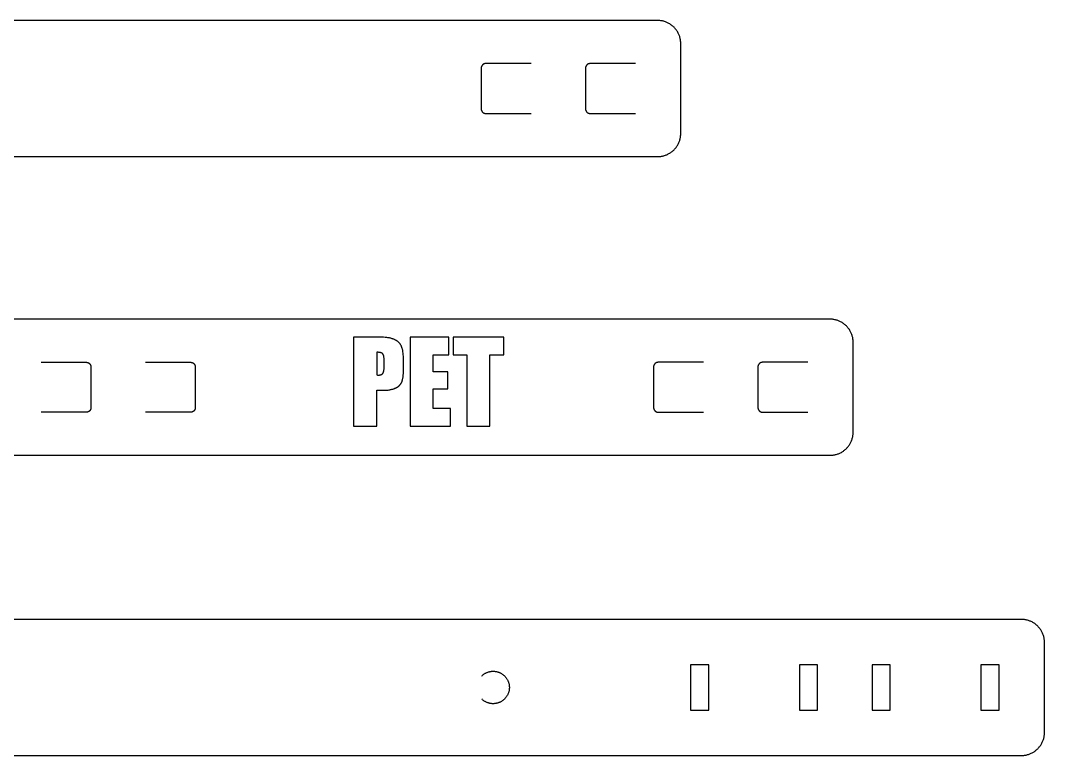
# Model space of a CAD drawing. Extents: x -184 to 286, y 9 to 417.
# Drawn here: x 65 to 286, y 258.2 to 416.8 of the extents above; entities that cross this region are included whole.
import ezdxf

# ---------------------------------------------------------------- set-up
doc = ezdxf.new("R2010")
doc.units = 0
for name, color, linetype in [('LETRAS', 7, 'CONTINUOUS'), ('LINEAS', 7, 'CONTINUOUS'), ('ORIGINAL', 7, 'CONTINUOUS')]:
    doc.layers.add(name, color=color, linetype=linetype)

msp = doc.modelspace()

# ---------------------------------------------------------------- linework, layer by layer
at = {"layer": 'LETRAS'}
for points in [[(141.88, 348.51), (136.83, 348.51)], [(136.83, 348.51), (136.83, 329.26)], [(147.62, 343.12), (147.61, 343.97), (147.59, 344.35), (147.57, 344.69), (147.54, 345.01), (147.51, 345.3), (147.49, 345.44), (147.47, 345.56), (147.45, 345.68), (147.42, 345.79), (147.4, 345.9), (147.37, 346), (147.34, 346.11), (147.3, 346.21), (147.26, 346.31), (147.22, 346.4), (147.18, 346.5), (147.14, 346.59), (147.09, 346.68), (147.04, 346.77), (146.98, 346.86), (146.93, 346.94), (146.87, 347.02), (146.81, 347.11), (146.74, 347.18), (146.67, 347.26), (146.64, 347.3), (146.6, 347.34), (146.56, 347.37), (146.53, 347.41), (146.49, 347.44), (146.45, 347.48), (146.4, 347.51), (146.36, 347.55), (146.32, 347.58), (146.27, 347.61), (146.23, 347.64), (146.18, 347.68), (146.13, 347.71), (146.08, 347.74), (145.98, 347.8), (145.88, 347.85), (145.77, 347.91), (145.65, 347.96), (145.54, 348.01), (145.41, 348.06), (145.29, 348.1), (145.16, 348.15), (145.02, 348.19), (144.88, 348.23), (144.73, 348.26), (144.57, 348.3), (144.41, 348.33), (144.24, 348.36), (144.06, 348.38), (143.88, 348.41), (143.68, 348.43), (143.28, 348.46), (142.84, 348.49), (142.37, 348.5), (141.88, 348.51)], [(149.06, 348.51), (149.06, 329.26)], [(157.4, 348.51), (149.06, 348.51)], [(157.4, 344.66), (157.4, 348.51)], [(169.26, 348.51), (158.32, 348.51)], [(158.32, 348.51), (158.32, 344.66)], [(169.26, 344.66), (169.26, 348.51)], [(141.84, 345.22), (141.84, 340.32)], [(143.43, 343.63), (143.43, 343.75), (143.43, 343.87), (143.42, 343.98), (143.41, 344.08), (143.4, 344.18), (143.39, 344.28), (143.38, 344.32), (143.37, 344.37), (143.36, 344.41), (143.36, 344.45), (143.35, 344.49), (143.33, 344.53), (143.32, 344.56), (143.31, 344.6), (143.3, 344.63), (143.29, 344.67), (143.27, 344.7), (143.26, 344.73), (143.25, 344.74), (143.24, 344.76), (143.24, 344.77), (143.23, 344.78), (143.22, 344.8), (143.21, 344.81), (143.2, 344.82), (143.2, 344.83), (143.19, 344.84), (143.18, 344.86), (143.17, 344.87), (143.16, 344.88), (143.15, 344.89), (143.14, 344.9), (143.13, 344.91), (143.12, 344.92), (143.11, 344.93), (143.1, 344.94), (143.09, 344.95), (143.08, 344.95), (143.07, 344.96), (143.06, 344.97), (143.05, 344.98), (143.04, 344.99), (143.02, 345), (143.01, 345), (143, 345.01), (142.98, 345.02), (142.97, 345.03), (142.96, 345.03), (142.93, 345.05), (142.9, 345.06), (142.87, 345.07), (142.83, 345.09), (142.8, 345.1), (142.76, 345.11), (142.73, 345.12), (142.69, 345.13), (142.65, 345.14), (142.61, 345.15), (142.57, 345.16), (142.52, 345.17), (142.48, 345.17), (142.38, 345.19), (142.29, 345.2), (142.18, 345.21), (142.07, 345.21), (141.96, 345.21), (141.84, 345.22)], [(143.43, 342.05), (143.43, 343.63)], [(147.62, 341.45), (147.62, 343.12)], [(154.06, 341.01), (154.06, 344.66)], [(154.06, 344.66), (157.4, 344.66)], [(158.32, 344.66), (161.28, 344.66)], [(161.28, 344.66), (161.28, 329.26)], [(166.29, 329.26), (166.29, 344.66)], [(166.29, 344.66), (169.26, 344.66)], [(141.84, 340.32), (142.04, 340.31), (142.21, 340.3), (142.29, 340.31), (142.37, 340.31), (142.41, 340.31), (142.45, 340.32), (142.49, 340.32), (142.53, 340.33), (142.56, 340.33), (142.6, 340.34), (142.63, 340.34), (142.67, 340.35), (142.7, 340.36), (142.73, 340.37), (142.76, 340.38), (142.79, 340.39), (142.82, 340.4), (142.85, 340.41), (142.88, 340.42), (142.91, 340.44), (142.93, 340.45), (142.96, 340.46), (142.98, 340.48), (142.99, 340.49), (143.01, 340.5), (143.02, 340.5), (143.03, 340.51), (143.04, 340.52), (143.05, 340.53), (143.06, 340.54), (143.07, 340.55), (143.08, 340.55), (143.09, 340.56), (143.1, 340.57), (143.11, 340.58), (143.12, 340.59), (143.13, 340.6), (143.14, 340.61), (143.15, 340.62), (143.16, 340.63), (143.17, 340.64), (143.17, 340.65), (143.18, 340.67), (143.19, 340.68), (143.2, 340.69), (143.21, 340.7), (143.21, 340.71), (143.22, 340.73), (143.23, 340.74), (143.24, 340.75), (143.24, 340.77), (143.26, 340.8), (143.27, 340.83), (143.28, 340.86), (143.29, 340.89), (143.31, 340.93), (143.32, 340.96), (143.33, 341), (143.34, 341.04), (143.35, 341.08), (143.36, 341.12), (143.37, 341.17), (143.38, 341.26), (143.4, 341.35), (143.41, 341.46), (143.42, 341.56), (143.42, 341.68), (143.43, 341.8), (143.43, 342.05)], [(143.18, 337.01), (143.39, 337.01), (143.58, 337.02), (143.78, 337.03), (143.96, 337.04), (144.15, 337.06), (144.33, 337.07), (144.5, 337.1), (144.67, 337.12), (144.83, 337.15), (144.99, 337.19), (145.14, 337.22), (145.29, 337.27), (145.44, 337.31), (145.58, 337.36), (145.64, 337.38), (145.71, 337.41), (145.78, 337.44), (145.84, 337.46), (145.9, 337.49), (145.97, 337.52), (146.03, 337.55), (146.08, 337.58), (146.14, 337.61), (146.2, 337.65), (146.25, 337.68), (146.31, 337.71), (146.36, 337.75), (146.41, 337.78), (146.46, 337.82), (146.51, 337.86), (146.56, 337.89), (146.61, 337.93), (146.65, 337.97), (146.7, 338.01), (146.74, 338.05), (146.78, 338.1), (146.82, 338.14), (146.86, 338.18), (146.9, 338.22), (146.94, 338.27), (146.97, 338.32), (147.01, 338.36), (147.04, 338.41), (147.07, 338.46), (147.1, 338.5), (147.13, 338.55), (147.16, 338.6), (147.19, 338.65), (147.21, 338.71), (147.24, 338.76), (147.26, 338.81), (147.28, 338.87), (147.31, 338.93), (147.33, 338.99), (147.35, 339.05), (147.37, 339.11), (147.39, 339.18), (147.4, 339.24), (147.44, 339.38), (147.47, 339.53), (147.5, 339.69), (147.52, 339.85), (147.55, 340.02), (147.56, 340.2), (147.58, 340.39), (147.59, 340.59), (147.61, 341), (147.62, 341.45)], [(157.19, 341.01), (154.06, 341.01)], [(157.19, 337.34), (157.19, 341.01)], [(141.84, 329.26), (141.84, 337.01)], [(141.84, 337.01), (143.18, 337.01)], [(154.06, 333.11), (154.06, 337.34)], [(154.06, 337.34), (157.19, 337.34)], [(157.74, 333.11), (154.06, 333.11)], [(157.74, 329.26), (157.74, 333.11)], [(136.83, 329.26), (141.84, 329.26)], [(149.06, 329.26), (157.74, 329.26)], [(161.28, 329.26), (166.29, 329.26)]]:
    msp.add_lwpolyline(points, dxfattribs=at)
at = {"layer": 'LINEAS'}
for points in [[(165.38, 407.52), (165.35, 407.52), (165.32, 407.52), (165.28, 407.52), (165.25, 407.51), (165.21, 407.51), (165.18, 407.5), (165.15, 407.49), (165.12, 407.48), (165.08, 407.47), (165.05, 407.46), (165.02, 407.45), (164.99, 407.44), (164.96, 407.42), (164.92, 407.41), (164.89, 407.39), (164.87, 407.37), (164.84, 407.36), (164.81, 407.34), (164.78, 407.32), (164.75, 407.3), (164.73, 407.27), (164.7, 407.25), (164.68, 407.23), (164.65, 407.2), (164.63, 407.18), (164.61, 407.15), (164.59, 407.12), (164.57, 407.1), (164.55, 407.07), (164.53, 407.04), (164.51, 407.01), (164.5, 406.98), (164.48, 406.95), (164.47, 406.92), (164.45, 406.89), (164.44, 406.86), (164.43, 406.82), (164.42, 406.79), (164.41, 406.76), (164.41, 406.72), (164.4, 406.69), (164.39, 406.66), (164.39, 406.62), (164.39, 406.59), (164.39, 406.55), (164.38, 406.52)], [(175.16, 407.52), (165.38, 407.52)], [(187.91, 407.52), (187.87, 407.52), (187.84, 407.52), (187.8, 407.52), (187.77, 407.51), (187.74, 407.51), (187.7, 407.5), (187.67, 407.49), (187.64, 407.48), (187.6, 407.47), (187.57, 407.46), (187.54, 407.45), (187.51, 407.44), (187.48, 407.42), (187.45, 407.41), (187.42, 407.39), (187.39, 407.37), (187.36, 407.36), (187.33, 407.34), (187.3, 407.32), (187.28, 407.3), (187.25, 407.27), (187.22, 407.25), (187.2, 407.23), (187.18, 407.2), (187.15, 407.18), (187.13, 407.15), (187.11, 407.12), (187.09, 407.1), (187.07, 407.07), (187.05, 407.04), (187.03, 407.01), (187.02, 406.98), (187, 406.95), (186.99, 406.92), (186.98, 406.89), (186.96, 406.86), (186.95, 406.82), (186.94, 406.79), (186.93, 406.76), (186.93, 406.72), (186.92, 406.69), (186.92, 406.66), (186.91, 406.62), (186.91, 406.59), (186.91, 406.55), (186.91, 406.52)], [(197.68, 407.52), (187.91, 407.52)], [(164.38, 406.52), (164.38, 397.75)], [(186.91, 406.52), (186.91, 397.75)], [(164.38, 397.75), (164.39, 397.72), (164.39, 397.68), (164.39, 397.65), (164.39, 397.61), (164.4, 397.58), (164.41, 397.55), (164.41, 397.51), (164.42, 397.48), (164.43, 397.45), (164.44, 397.42), (164.45, 397.38), (164.47, 397.35), (164.48, 397.32), (164.5, 397.29), (164.51, 397.26), (164.53, 397.23), (164.55, 397.2), (164.57, 397.17), (164.59, 397.15), (164.61, 397.12), (164.63, 397.09), (164.65, 397.07), (164.68, 397.04), (164.7, 397.02), (164.73, 397), (164.75, 396.97), (164.78, 396.95), (164.81, 396.93), (164.84, 396.91), (164.87, 396.9), (164.89, 396.88), (164.92, 396.86), (164.96, 396.85), (164.99, 396.83), (165.02, 396.82), (165.05, 396.81), (165.08, 396.8), (165.12, 396.79), (165.15, 396.78), (165.18, 396.77), (165.21, 396.76), (165.25, 396.76), (165.28, 396.76), (165.32, 396.75), (165.35, 396.75), (165.38, 396.75)], [(165.38, 396.75), (175.16, 396.75)], [(186.91, 397.75), (186.91, 397.72), (186.91, 397.68), (186.91, 397.65), (186.92, 397.61), (186.92, 397.58), (186.93, 397.55), (186.93, 397.51), (186.94, 397.48), (186.95, 397.45), (186.96, 397.42), (186.98, 397.38), (186.99, 397.35), (187, 397.32), (187.02, 397.29), (187.03, 397.26), (187.05, 397.23), (187.07, 397.2), (187.09, 397.17), (187.11, 397.15), (187.13, 397.12), (187.15, 397.09), (187.18, 397.07), (187.2, 397.04), (187.22, 397.02), (187.25, 397), (187.28, 396.97), (187.3, 396.95), (187.33, 396.93), (187.36, 396.91), (187.39, 396.9), (187.42, 396.88), (187.45, 396.86), (187.48, 396.85), (187.51, 396.83), (187.54, 396.82), (187.57, 396.81), (187.6, 396.8), (187.64, 396.79), (187.67, 396.78), (187.7, 396.77), (187.74, 396.76), (187.77, 396.76), (187.8, 396.76), (187.84, 396.75), (187.87, 396.75), (187.91, 396.75)], [(187.91, 396.75), (197.68, 396.75)], [(69.4, 343.05), (79.17, 343.05)], [(79.17, 343.05), (79.21, 343.05), (79.24, 343.05), (79.28, 343.05), (79.31, 343.04), (79.34, 343.04), (79.38, 343.03), (79.41, 343.02), (79.44, 343.01), (79.48, 343), (79.51, 342.99), (79.54, 342.98), (79.57, 342.97), (79.6, 342.95), (79.63, 342.94), (79.66, 342.92), (79.69, 342.91), (79.72, 342.89), (79.75, 342.87), (79.78, 342.85), (79.8, 342.83), (79.83, 342.8), (79.86, 342.78), (79.88, 342.76), (79.9, 342.73), (79.93, 342.71), (79.95, 342.68), (79.97, 342.66), (79.99, 342.63), (80.01, 342.6), (80.03, 342.57), (80.04, 342.54), (80.06, 342.51), (80.08, 342.48), (80.09, 342.45), (80.1, 342.42), (80.12, 342.39), (80.13, 342.35), (80.14, 342.32), (80.14, 342.29), (80.15, 342.25), (80.16, 342.22), (80.16, 342.19), (80.17, 342.15), (80.17, 342.12), (80.17, 342.08), (80.17, 342.05)], [(91.92, 343.05), (101.69, 343.05)], [(101.69, 343.05), (101.73, 343.05), (101.76, 343.05), (101.8, 343.05), (101.83, 343.04), (101.86, 343.04), (101.9, 343.03), (101.93, 343.02), (101.96, 343.01), (102, 343), (102.03, 342.99), (102.06, 342.98), (102.09, 342.97), (102.12, 342.95), (102.15, 342.94), (102.18, 342.92), (102.21, 342.91), (102.24, 342.89), (102.27, 342.87), (102.3, 342.85), (102.33, 342.83), (102.35, 342.8), (102.38, 342.78), (102.4, 342.76), (102.43, 342.73), (102.45, 342.71), (102.47, 342.68), (102.49, 342.66), (102.51, 342.63), (102.53, 342.6), (102.55, 342.57), (102.57, 342.54), (102.58, 342.51), (102.6, 342.48), (102.61, 342.45), (102.62, 342.42), (102.64, 342.39), (102.65, 342.35), (102.66, 342.32), (102.67, 342.29), (102.67, 342.25), (102.68, 342.22), (102.69, 342.19), (102.69, 342.15), (102.69, 342.12), (102.69, 342.08), (102.69, 342.05)], [(202.59, 343.05), (202.56, 343.05), (202.52, 343.05), (202.49, 343.05), (202.46, 343.04), (202.42, 343.04), (202.39, 343.03), (202.36, 343.02), (202.32, 343.02), (202.29, 343.01), (202.26, 342.99), (202.23, 342.98), (202.19, 342.97), (202.16, 342.96), (202.13, 342.94), (202.1, 342.92), (202.07, 342.91), (202.04, 342.89), (202.02, 342.87), (201.99, 342.85), (201.96, 342.83), (201.94, 342.81), (201.91, 342.78), (201.89, 342.76), (201.86, 342.74), (201.84, 342.71), (201.82, 342.68), (201.8, 342.66), (201.78, 342.63), (201.76, 342.6), (201.74, 342.57), (201.72, 342.54), (201.7, 342.51), (201.69, 342.48), (201.68, 342.45), (201.66, 342.42), (201.65, 342.39), (201.64, 342.36), (201.63, 342.32), (201.62, 342.29), (201.61, 342.26), (201.61, 342.22), (201.6, 342.19), (201.6, 342.15), (201.59, 342.12), (201.59, 342.09), (201.59, 342.05)], [(212.36, 343.05), (202.59, 343.05)], [(225.11, 343.05), (225.08, 343.05), (225.05, 343.05), (225.01, 343.05), (224.98, 343.04), (224.94, 343.04), (224.91, 343.03), (224.88, 343.02), (224.84, 343.02), (224.81, 343.01), (224.78, 342.99), (224.75, 342.98), (224.72, 342.97), (224.68, 342.96), (224.65, 342.94), (224.62, 342.92), (224.59, 342.91), (224.57, 342.89), (224.54, 342.87), (224.51, 342.85), (224.48, 342.83), (224.46, 342.81), (224.43, 342.78), (224.41, 342.76), (224.38, 342.74), (224.36, 342.71), (224.34, 342.68), (224.32, 342.66), (224.3, 342.63), (224.28, 342.6), (224.26, 342.57), (224.24, 342.54), (224.23, 342.51), (224.21, 342.48), (224.2, 342.45), (224.18, 342.42), (224.17, 342.39), (224.16, 342.36), (224.15, 342.32), (224.14, 342.29), (224.13, 342.26), (224.13, 342.22), (224.12, 342.19), (224.12, 342.15), (224.12, 342.12), (224.11, 342.09), (224.11, 342.05)], [(234.88, 343.05), (225.11, 343.05)], [(80.17, 342.05), (80.17, 333.28)], [(102.69, 342.05), (102.69, 333.28)], [(201.59, 342.05), (201.59, 333.28)], [(224.11, 342.05), (224.11, 333.28)], [(79.17, 332.28), (69.4, 332.28)], [(80.17, 333.28), (80.17, 333.25), (80.17, 333.21), (80.17, 333.18), (80.16, 333.14), (80.16, 333.11), (80.15, 333.08), (80.14, 333.04), (80.14, 333.01), (80.13, 332.98), (80.12, 332.95), (80.1, 332.91), (80.09, 332.88), (80.08, 332.85), (80.06, 332.82), (80.04, 332.79), (80.03, 332.76), (80.01, 332.73), (79.99, 332.7), (79.97, 332.68), (79.95, 332.65), (79.93, 332.62), (79.9, 332.6), (79.88, 332.57), (79.86, 332.55), (79.83, 332.53), (79.8, 332.5), (79.78, 332.48), (79.75, 332.46), (79.72, 332.44), (79.69, 332.43), (79.66, 332.41), (79.63, 332.39), (79.6, 332.38), (79.57, 332.36), (79.54, 332.35), (79.51, 332.34), (79.48, 332.33), (79.44, 332.32), (79.41, 332.31), (79.38, 332.3), (79.34, 332.3), (79.31, 332.29), (79.28, 332.29), (79.24, 332.28), (79.21, 332.28), (79.17, 332.28)], [(101.69, 332.28), (91.92, 332.28)], [(102.69, 333.28), (102.69, 333.25), (102.69, 333.21), (102.69, 333.18), (102.69, 333.14), (102.68, 333.11), (102.67, 333.08), (102.67, 333.04), (102.66, 333.01), (102.65, 332.98), (102.64, 332.95), (102.62, 332.91), (102.61, 332.88), (102.6, 332.85), (102.58, 332.82), (102.57, 332.79), (102.55, 332.76), (102.53, 332.73), (102.51, 332.7), (102.49, 332.68), (102.47, 332.65), (102.45, 332.62), (102.43, 332.6), (102.4, 332.57), (102.38, 332.55), (102.35, 332.53), (102.33, 332.5), (102.3, 332.48), (102.27, 332.46), (102.24, 332.44), (102.21, 332.43), (102.18, 332.41), (102.15, 332.39), (102.12, 332.38), (102.09, 332.36), (102.06, 332.35), (102.03, 332.34), (102, 332.33), (101.96, 332.32), (101.93, 332.31), (101.9, 332.3), (101.86, 332.3), (101.83, 332.29), (101.8, 332.29), (101.76, 332.28), (101.73, 332.28), (101.69, 332.28)], [(201.59, 333.28), (201.59, 333.25), (201.59, 333.21), (201.6, 333.18), (201.6, 333.15), (201.61, 333.11), (201.61, 333.08), (201.62, 333.05), (201.63, 333.01), (201.64, 332.98), (201.65, 332.95), (201.66, 332.92), (201.68, 332.88), (201.69, 332.85), (201.7, 332.82), (201.72, 332.79), (201.74, 332.76), (201.76, 332.73), (201.78, 332.71), (201.8, 332.68), (201.82, 332.65), (201.84, 332.63), (201.86, 332.6), (201.89, 332.58), (201.91, 332.55), (201.94, 332.53), (201.96, 332.51), (201.99, 332.49), (202.02, 332.47), (202.04, 332.45), (202.07, 332.43), (202.1, 332.41), (202.13, 332.39), (202.16, 332.38), (202.19, 332.37), (202.23, 332.35), (202.26, 332.34), (202.29, 332.33), (202.32, 332.32), (202.36, 332.31), (202.39, 332.3), (202.42, 332.3), (202.46, 332.29), (202.49, 332.29), (202.52, 332.28), (202.56, 332.28), (202.59, 332.28)], [(202.59, 332.28), (212.36, 332.28)], [(224.11, 333.28), (224.11, 333.25), (224.12, 333.21), (224.12, 333.18), (224.12, 333.15), (224.13, 333.11), (224.13, 333.08), (224.14, 333.05), (224.15, 333.01), (224.16, 332.98), (224.17, 332.95), (224.18, 332.92), (224.2, 332.88), (224.21, 332.85), (224.23, 332.82), (224.24, 332.79), (224.26, 332.76), (224.28, 332.73), (224.3, 332.71), (224.32, 332.68), (224.34, 332.65), (224.36, 332.63), (224.38, 332.6), (224.41, 332.58), (224.43, 332.55), (224.46, 332.53), (224.48, 332.51), (224.51, 332.49), (224.54, 332.47), (224.57, 332.45), (224.59, 332.43), (224.62, 332.41), (224.65, 332.39), (224.68, 332.38), (224.72, 332.37), (224.75, 332.35), (224.78, 332.34), (224.81, 332.33), (224.84, 332.32), (224.88, 332.31), (224.91, 332.3), (224.94, 332.3), (224.98, 332.29), (225.01, 332.29), (225.05, 332.28), (225.08, 332.28), (225.11, 332.28)], [(225.11, 332.28), (234.88, 332.28)], [(280.97, 287.57), (-179.03, 287.57)], [(285.97, 282.57), (285.97, 282.74), (285.96, 282.91), (285.95, 283.08), (285.92, 283.25), (285.9, 283.42), (285.87, 283.58), (285.83, 283.75), (285.79, 283.91), (285.74, 284.08), (285.68, 284.24), (285.62, 284.4), (285.56, 284.56), (285.49, 284.71), (285.41, 284.87), (285.33, 285.02), (285.24, 285.16), (285.15, 285.31), (285.06, 285.45), (284.96, 285.59), (284.85, 285.72), (284.74, 285.85), (284.63, 285.98), (284.51, 286.1), (284.38, 286.22), (284.26, 286.33), (284.13, 286.44), (283.99, 286.55), (283.85, 286.65), (283.71, 286.75), (283.57, 286.84), (283.42, 286.92), (283.27, 287.01), (283.12, 287.08), (282.96, 287.15), (282.81, 287.22), (282.65, 287.28), (282.48, 287.33), (282.32, 287.38), (282.16, 287.42), (281.99, 287.46), (281.82, 287.49), (281.65, 287.52), (281.48, 287.54), (281.31, 287.55), (281.14, 287.56), (280.97, 287.57)], [(285.97, 263.19), (285.97, 282.57)], [(280.97, 258.19), (281.14, 258.19), (281.31, 258.2), (281.48, 258.22), (281.65, 258.24), (281.82, 258.26), (281.99, 258.29), (282.16, 258.33), (282.32, 258.38), (282.48, 258.42), (282.65, 258.48), (282.81, 258.54), (282.96, 258.6), (283.12, 258.67), (283.27, 258.75), (283.42, 258.83), (283.57, 258.92), (283.71, 259.01), (283.85, 259.11), (283.99, 259.21), (284.13, 259.31), (284.26, 259.42), (284.38, 259.54), (284.51, 259.65), (284.63, 259.78), (284.74, 259.9), (284.85, 260.03), (284.96, 260.17), (285.06, 260.31), (285.15, 260.45), (285.24, 260.59), (285.33, 260.74), (285.41, 260.89), (285.49, 261.04), (285.56, 261.2), (285.62, 261.36), (285.68, 261.52), (285.74, 261.68), (285.79, 261.84), (285.83, 262.01), (285.87, 262.17), (285.9, 262.34), (285.92, 262.51), (285.95, 262.68), (285.96, 262.85), (285.97, 263.02), (285.97, 263.19)], [(-179.03, 258.19), (280.97, 258.19)]]:
    msp.add_lwpolyline(points, dxfattribs=at)
for points in [[(209.59, 267.98), (213.51, 267.98), (213.51, 277.77), (209.59, 277.77)], [(233.1, 267.98), (237.01, 267.98), (237.01, 277.77), (233.1, 277.77)], [(248.76, 267.98), (252.68, 267.98), (252.68, 277.77), (248.76, 277.77)], [(272.26, 267.98), (276.18, 267.98), (276.18, 277.77), (272.26, 277.77)]]:
    msp.add_lwpolyline(points, close=True, dxfattribs=at)
at = {"layer": 'ORIGINAL'}
for points in [[(202.47, 416.82), (-100.7, 416.82)], [(207.47, 411.82), (207.47, 411.99), (207.46, 412.16), (207.44, 412.33), (207.42, 412.5), (207.4, 412.67), (207.36, 412.84), (207.33, 413.01), (207.28, 413.17), (207.24, 413.34), (207.18, 413.5), (207.12, 413.66), (207.06, 413.82), (206.98, 413.97), (206.91, 414.12), (206.83, 414.27), (206.74, 414.42), (206.65, 414.57), (206.55, 414.71), (206.45, 414.84), (206.35, 414.98), (206.24, 415.11), (206.12, 415.24), (206.01, 415.36), (205.88, 415.48), (205.76, 415.59), (205.62, 415.7), (205.49, 415.81), (205.35, 415.91), (205.21, 416), (205.07, 416.1), (204.92, 416.18), (204.77, 416.26), (204.62, 416.34), (204.46, 416.41), (204.3, 416.47), (204.14, 416.53), (203.98, 416.59), (203.82, 416.64), (203.65, 416.68), (203.49, 416.72), (203.32, 416.75), (203.15, 416.78), (202.98, 416.8), (202.81, 416.81), (202.64, 416.82), (202.47, 416.82)], [(207.47, 392.45), (207.47, 411.82)], [(202.47, 387.45), (202.64, 387.45), (202.81, 387.46), (202.98, 387.47), (203.15, 387.49), (203.32, 387.52), (203.49, 387.55), (203.65, 387.59), (203.82, 387.63), (203.98, 387.68), (204.14, 387.74), (204.3, 387.8), (204.46, 387.86), (204.62, 387.93), (204.77, 388.01), (204.92, 388.09), (205.07, 388.18), (205.21, 388.27), (205.35, 388.36), (205.49, 388.46), (205.62, 388.57), (205.76, 388.68), (205.88, 388.79), (206.01, 388.91), (206.12, 389.03), (206.24, 389.16), (206.35, 389.29), (206.45, 389.43), (206.55, 389.56), (206.65, 389.71), (206.74, 389.85), (206.83, 390), (206.91, 390.15), (206.98, 390.3), (207.06, 390.46), (207.12, 390.61), (207.18, 390.77), (207.24, 390.93), (207.28, 391.1), (207.33, 391.26), (207.36, 391.43), (207.4, 391.6), (207.42, 391.77), (207.44, 391.94), (207.46, 392.11), (207.47, 392.28), (207.47, 392.45)], [(-100.7, 387.45), (202.47, 387.45)], [(239.67, 352.35), (-138.08, 352.35)], [(244.67, 347.35), (244.67, 347.52), (244.66, 347.69), (244.65, 347.86), (244.63, 348.03), (244.6, 348.2), (244.57, 348.37), (244.53, 348.54), (244.49, 348.7), (244.44, 348.87), (244.38, 349.03), (244.32, 349.19), (244.26, 349.35), (244.19, 349.5), (244.11, 349.65), (244.03, 349.8), (243.95, 349.95), (243.85, 350.1), (243.76, 350.24), (243.66, 350.37), (243.55, 350.51), (243.44, 350.64), (243.33, 350.77), (243.21, 350.89), (243.09, 351.01), (242.96, 351.12), (242.83, 351.23), (242.69, 351.34), (242.56, 351.44), (242.42, 351.53), (242.27, 351.63), (242.12, 351.71), (241.97, 351.79), (241.82, 351.87), (241.67, 351.94), (241.51, 352), (241.35, 352.06), (241.19, 352.12), (241.02, 352.17), (240.86, 352.21), (240.69, 352.25), (240.52, 352.28), (240.35, 352.31), (240.18, 352.33), (240.01, 352.34), (239.84, 352.35), (239.67, 352.35)], [(244.67, 327.98), (244.67, 347.35)], [(239.67, 322.98), (239.84, 322.98), (240.01, 322.99), (240.18, 323), (240.35, 323.02), (240.52, 323.05), (240.69, 323.08), (240.86, 323.12), (241.02, 323.16), (241.19, 323.21), (241.35, 323.27), (241.51, 323.33), (241.67, 323.39), (241.82, 323.46), (241.97, 323.54), (242.12, 323.62), (242.27, 323.71), (242.42, 323.8), (242.56, 323.89), (242.69, 323.99), (242.83, 324.1), (242.96, 324.21), (243.09, 324.32), (243.21, 324.44), (243.33, 324.56), (243.44, 324.69), (243.55, 324.82), (243.66, 324.96), (243.76, 325.09), (243.85, 325.24), (243.95, 325.38), (244.03, 325.53), (244.11, 325.68), (244.19, 325.83), (244.26, 325.99), (244.32, 326.14), (244.38, 326.3), (244.44, 326.47), (244.49, 326.63), (244.53, 326.79), (244.57, 326.96), (244.6, 327.13), (244.63, 327.3), (244.65, 327.47), (244.66, 327.64), (244.67, 327.81), (244.67, 327.98)], [(-138.08, 322.98), (239.67, 322.98)], [(164.5, 275.35), (164.58, 275.44), (164.67, 275.52), (164.77, 275.6), (164.86, 275.67), (164.96, 275.74), (165.06, 275.81), (165.16, 275.87), (165.27, 275.94), (165.38, 275.99), (165.48, 276.05), (165.6, 276.1), (165.71, 276.14), (165.82, 276.18), (165.94, 276.22), (166.05, 276.26), (166.17, 276.28), (166.29, 276.31), (166.41, 276.33), (166.53, 276.35), (166.65, 276.36), (166.77, 276.37), (166.89, 276.38), (167.01, 276.38), (167.13, 276.37), (167.25, 276.37), (167.38, 276.35), (167.5, 276.34), (167.62, 276.32), (167.73, 276.29), (167.85, 276.27), (167.97, 276.23), (168.08, 276.2), (168.2, 276.16), (168.31, 276.11), (168.42, 276.06), (168.53, 276.01), (168.64, 275.95), (168.75, 275.9), (168.85, 275.83), (168.95, 275.77), (169.05, 275.7), (169.15, 275.62), (169.24, 275.54), (169.33, 275.46), (169.42, 275.38), (169.5, 275.29), (169.59, 275.21), (169.66, 275.11), (169.74, 275.02), (169.81, 274.92), (169.88, 274.82), (169.95, 274.72), (170.01, 274.62), (170.07, 274.51), (170.12, 274.4), (170.17, 274.29), (170.22, 274.18), (170.26, 274.07), (170.3, 273.95), (170.34, 273.84), (170.37, 273.72), (170.4, 273.6), (170.42, 273.48), (170.44, 273.36), (170.45, 273.24), (170.46, 273.12), (170.47, 273), (170.47, 272.88), (170.47, 272.76), (170.46, 272.64), (170.45, 272.51), (170.44, 272.39), (170.42, 272.27), (170.4, 272.16), (170.37, 272.04), (170.34, 271.92), (170.3, 271.8), (170.26, 271.69), (170.22, 271.58), (170.17, 271.46), (170.12, 271.35), (170.07, 271.25), (170.01, 271.14), (169.95, 271.04), (169.88, 270.93), (169.81, 270.83), (169.74, 270.74), (169.66, 270.64), (169.59, 270.55), (169.5, 270.46), (169.42, 270.37), (169.33, 270.29), (169.24, 270.21), (169.15, 270.13), (169.05, 270.06), (168.95, 269.99), (168.85, 269.92), (168.75, 269.86), (168.64, 269.8), (168.53, 269.74), (168.42, 269.69), (168.31, 269.64), (168.2, 269.6), (168.08, 269.56), (167.97, 269.52), (167.85, 269.49), (167.73, 269.46), (167.62, 269.44), (167.5, 269.42), (167.38, 269.4), (167.25, 269.39), (167.13, 269.38), (167.01, 269.38), (166.89, 269.38), (166.77, 269.38), (166.65, 269.39), (166.53, 269.41), (166.41, 269.42), (166.29, 269.45), (166.17, 269.47), (166.05, 269.5), (165.94, 269.53), (165.82, 269.57), (165.71, 269.61), (165.6, 269.66), (165.48, 269.71), (165.38, 269.76), (165.27, 269.82), (165.16, 269.88), (165.06, 269.95), (164.96, 270.01), (164.86, 270.08), (164.77, 270.16), (164.67, 270.24), (164.58, 270.32), (164.5, 270.4)]]:
    msp.add_lwpolyline(points, dxfattribs=at)

doc.saveas('drawing.dxf')
